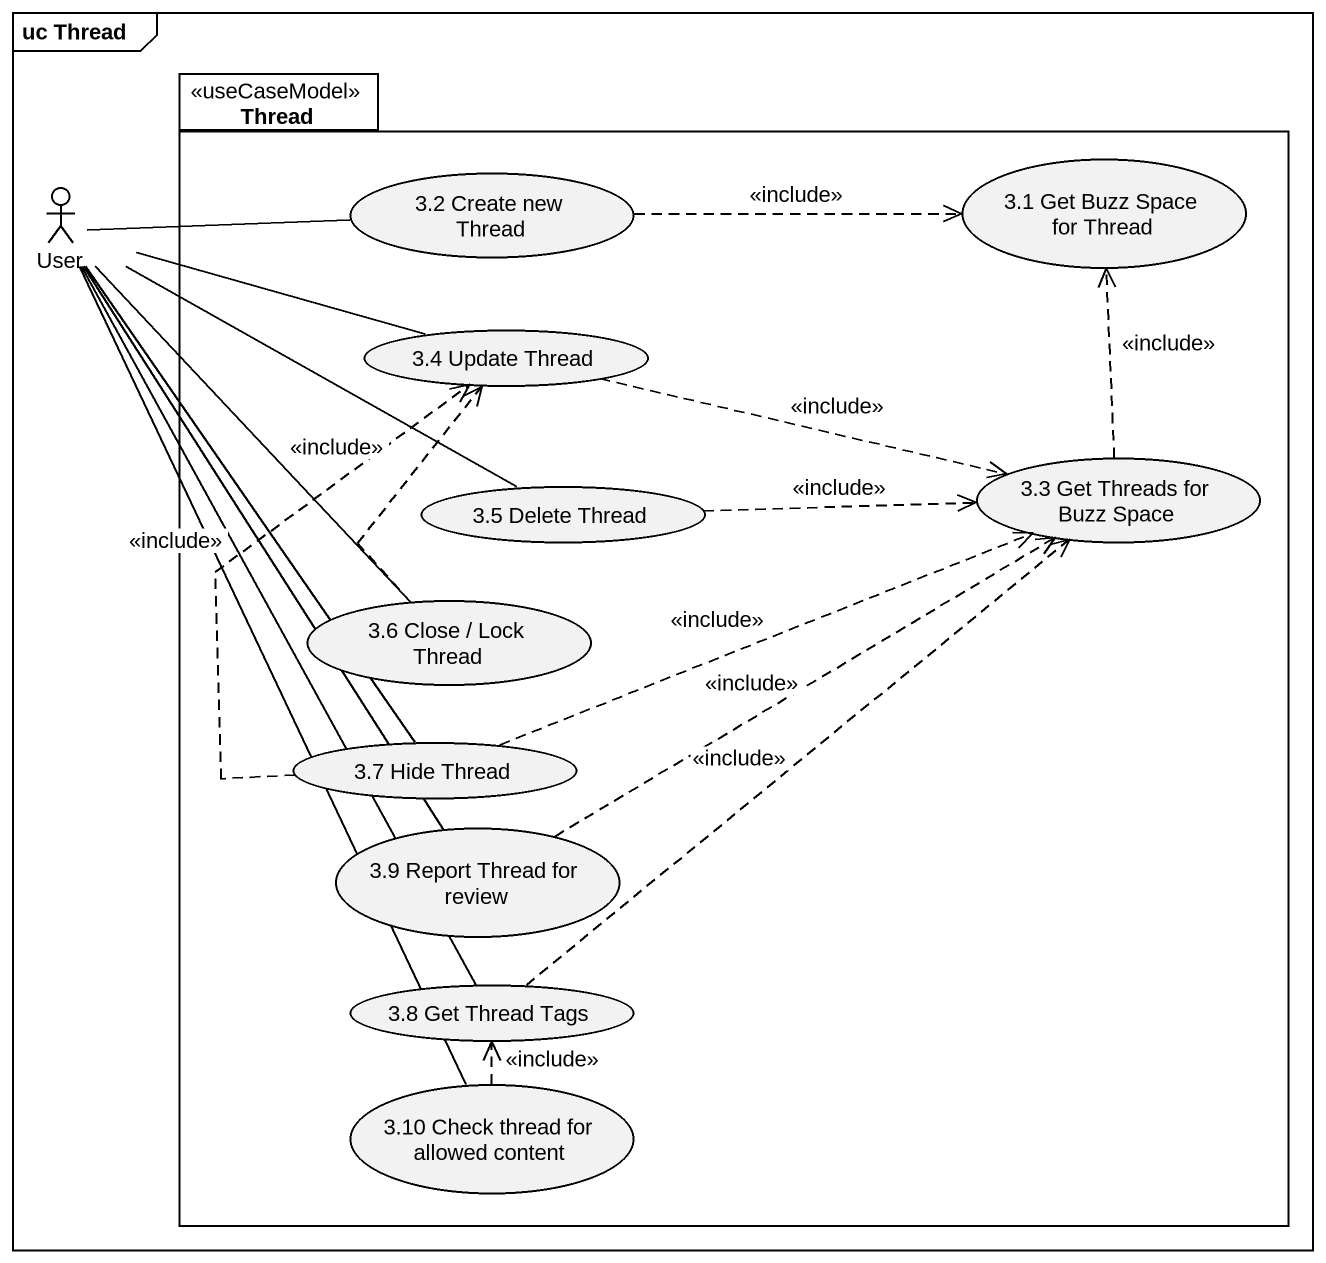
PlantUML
@startuml
mainframe uc Thread
package Thread <<useCaseModel>> {
  usecase "3.2 Create new Thread" as u3_2_Create_new_Thread
  usecase "3.1 Get Buzz Space for Thread" as u3_1_Get_Buzz_Space_for
  usecase "3.4 Update Thread" as u3_4_Update_Thread
  usecase "3.3 Get Threads for Buzz Space" as u3_3_Get_Threads_for_Buzz
  usecase "3.5 Delete Thread" as u3_5_Delete_Thread
  usecase "3.6 Close / Lock Thread" as u3_6_Close_Lock_Thread
  usecase "3.7 Hide Thread" as u3_7_Hide_Thread
  usecase "3.9 Report Thread for review" as u3_9_Report_Thread_for_review
  usecase "3.8 Get Thread Tags" as u3_8_Get_Thread_Tags
  usecase "3.10 Check thread for allowed content" as u3_10_Check_thread_for
}
actor User
User -right- u3_2_Create_new_Thread
User -right- u3_4_Update_Thread
User -right- u3_5_Delete_Thread
User -- u3_6_Close_Lock_Thread
User -- u3_7_Hide_Thread
User -- u3_9_Report_Thread_for_review
User -- u3_8_Get_Thread_Tags
User -- u3_10_Check_thread_for
u3_2_Create_new_Thread .right.> u3_1_Get_Buzz_Space_for : <<include>>
u3_4_Update_Thread .right.> u3_3_Get_Threads_for_Buzz : <<include>>
u3_3_Get_Threads_for_Buzz .up.> u3_1_Get_Buzz_Space_for : <<include>>
u3_5_Delete_Thread .right.> u3_3_Get_Threads_for_Buzz : <<include>>
u3_6_Close_Lock_Thread .up.> u3_4_Update_Thread : <<include>>
u3_7_Hide_Thread .up.> u3_4_Update_Thread : <<include>>
u3_7_Hide_Thread .right.> u3_3_Get_Threads_for_Buzz : <<include>>
u3_9_Report_Thread_for_review .right.> u3_3_Get_Threads_for_Buzz : <<include>>
u3_8_Get_Thread_Tags .up.> u3_3_Get_Threads_for_Buzz : <<include>>
u3_10_Check_thread_for .up.> u3_8_Get_Thread_Tags : <<include>>
@enduml
